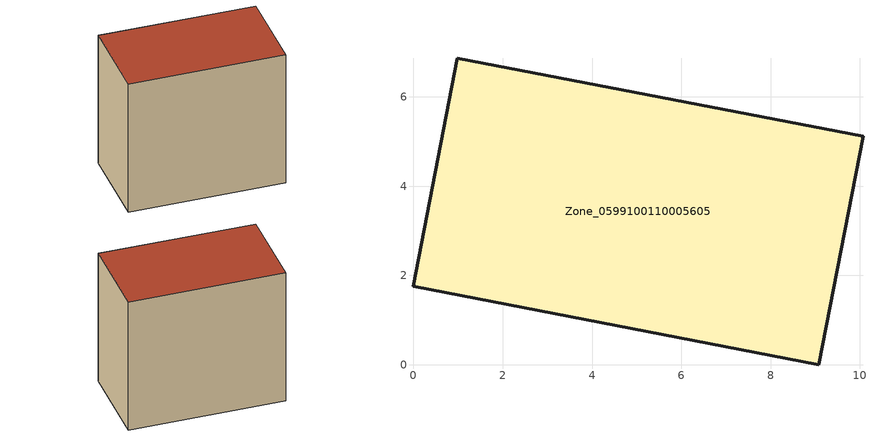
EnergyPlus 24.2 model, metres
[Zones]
Zone_0599100110005605
 floor ground (C_G): 0.98,6.87 10.07,5.12 9.08,0 0,1.75 z0
 wall outside (C_F): 9.08,0 10.07,5.12 0.98,6.87 0,1.75 9.08,0 z0:8.54
 roof outside (C_R): 10.07,5.12 0.98,6.87 0,1.75 9.08,0 z8.54
[BUILDING]
Pand.0599100110005605: North Axis=0; Terrain=City; Loads Convergence Tolerance Value=0.04; Temperature Convergence Tolerance Value=0.4; Solar Distribution=FullExterior; Maximum Number of Warmup Days=25; Minimum Number of Warmup Days=1
[Site:Location]
Rotterdam.The.Hague.AP_ZH_NLD Design_Conditions: Latitude=51.96; Longitude=4.45; Time Zone=1; Elevation=-4.5
[SITE:GROUNDTEMPERATURE:BUILDINGSURFACE]
18, 18, 18, 18, 18, 18, 18, 18, 18, 18, 18, 18
[MATERIAL] Thermal Absorptance=0.9; Solar Absorptance=0.7; Visible Absorptance=0.7
Name | Roughness | Thickness | Conductivity | Density | Specific Heat
G.TC.2015-2018 | MediumSmooth | 0.15 | 0.0428571 | 540 | 1210
F.TC.2015-2018 | Rough | 0.3 | 0.0666667 | 1920 | 840
R.TC.2015-2018 | MediumRough | 0.2 | 0.0333333 | 1500 | 1000
[CONSTRUCTION]
C_G: G.TC.2015-2018
C_F: F.TC.2015-2018
C_R: R.TC.2015-2018
[ZONE]
Zone_0599100110005605: Type=1; Multiplier=1; Ceiling Height=Autocalculate; Volume=Autocalculate; Floor Area=autocalculate; Part of Total Floor Area=Yes
[ZONEINFILTRATION:DESIGNFLOWRATE]
Infil_Zone_0599100110005605: Zone or ZoneList or Space or SpaceList=Zone_0599100110005605; Schedule=AlwaysOn; Design Flow Rate Calculation Method=Flow/Area; Flow Rate per Floor Area=0.0015; Constant Term Coefficient=1; Temperature Term Coefficient=0; Velocity Term Coefficient=0; Velocity Squared Term Coefficient=0
[HVACTEMPLATE:ZONE:IDEALLOADSAIRSYSTEM]
Zone_0599100110005605: Maximum Heating Supply Air Temperature=50; Minimum Cooling Supply Air Temperature=13; Maximum Heating Supply Air Humidity Ratio=0.0156; Minimum Cooling Supply Air Humidity Ratio=0.0077; Heating Limit=NoLimit; Cooling Limit=NoLimit; Dehumidification Control Type=ConstantSensibleHeatRatio; Cooling Sensible Heat Ratio=0.7; Dehumidification Setpoint=60; Humidification Control Type=None; Humidification Setpoint=30; Outdoor Air Method=None; Outdoor Air Flow Rate per Person=0.00944; Outdoor Air Flow Rate per Zone Floor Area=0; Outdoor Air Flow Rate per Zone=0; Demand Controlled Ventilation Type=None; Outdoor Air Economizer Type=NoEconomizer; Heat Recovery Type=None; Sensible Heat Recovery Effectiveness=0.7; Latent Heat Recovery Effectiveness=0.65
[ZONECONTROL:THERMOSTAT]
ThermostatControl_Zone_0599100110005605: Zone or ZoneList=Zone_0599100110005605; Control Type Schedule=DualSetpointControlType; Control 1=Thermostat_Zone_0599100110005605; Temperature Difference Between Cutout And Setpoint=0
[THERMOSTATSETPOINT:DUALSETPOINT]
Thermostat_Zone_0599100110005605: Heating Setpoint Temperature Schedule=HeatingSetpoint_Zone_0599100110005605; Cooling Setpoint Temperature Schedule=CoolingSetpoint_Zone_0599100110005605
[SCHEDULE:COMPACT]
HeatingSetpoint_Zone_0599100110005605: Through: 12/31, For: AllDays, Until: 24:00, 21
CoolingSetpoint_Zone_0599100110005605: Through: 12/31, For: AllDays, Until: 24:00, 24
DualSetpointControlType: Through: 12/31, For: AllDays, Until: 24:00, 4
AlwaysOn: Through: 12/31, For: AllDays, Until: 24:00, 1
